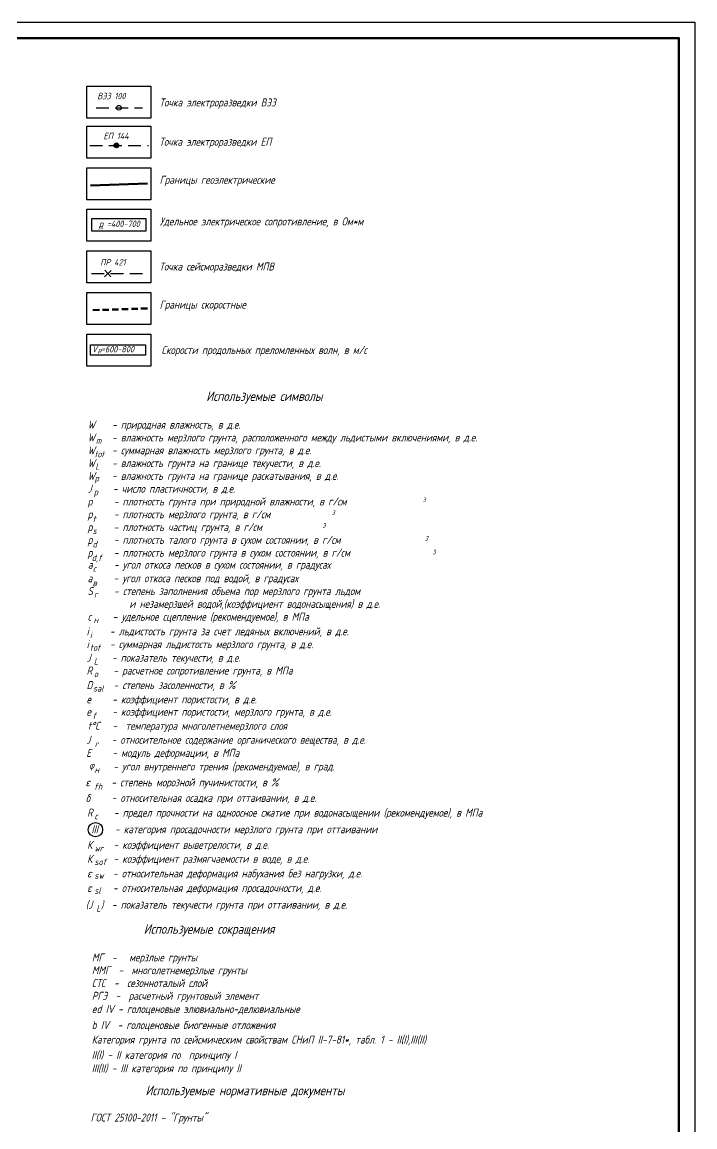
# Model space of a CAD drawing. Extents: x 0 to 841, y 0 to 683.
# Drawn here: x 630.8 to 841, y 337.7 to 682.9 of the extents above; entities that cross this region are included whole.
import ezdxf
from ezdxf.enums import TextEntityAlignment as Align

# ---------------------------------------------------------------- set-up
doc = ezdxf.new("R2010")
doc.units = 0
doc.linetypes.add('IZ_HIDDEN', pattern=[3, 2, -1])
doc.layers.add('ИИ_ОФОРМЛЕНИЕ_025', color=7, linetype='Continuous', lineweight=25)
doc.layers.add('ИИ_ТЕКСТ_025', color=7, linetype='Continuous', lineweight=25)
doc.styles.add('IzProf', font='romans.shx', dxfattribs={"width": 0.8, "oblique": 15, "height": 2})
doc.styles.add('VNIPISIMPLEXCUR', font='simplex.shx', dxfattribs={"width": 0.8, "oblique": 15})

# ---------------------------------------------------------------- blocks, each defined once
blk = doc.blocks.new('ИИ03А1Г')
at = {"color": 0, "linetype": 'Continuous', "lineweight": 25}
blk.add_lwpolyline([(0, 0), (0, 594), (841, 594), (841, 0)], close=True, dxfattribs=at)
at = {"color": 0, "linetype": 'Continuous', "lineweight": 50}
blk.add_lwpolyline([(20, 5), (20, 589), (836, 589), (836, 5)], close=True, dxfattribs=at)
at = {"color": 0, "linetype": 'Continuous', "style": 'VNIPISIMPLEXCUR', "oblique": 15, "width": 0.8, "flags": 8}
blk.add_attdef('FORMAT', text='', height=2.5, dxfattribs=at).set_placement((836, 1.25), align=Align.RIGHT)
blk = doc.blocks.new('ИИ22001')
at = {"color": 0, "linetype": 'Continuous'}
blk.add_circle((0, 0), 0.75, dxfattribs=at)
at = {"color": 0, "style": 'VNIPISIMPLEXCUR', "oblique": 15, "width": 0.8}
blk.add_attdef('NUMBER', (1.7, -1), '', height=2, dxfattribs=at)
blk = doc.blocks.new('ЕП')
h = blk.add_hatch(color=0)
h.dxf.hatch_style = 1
edge = h.paths.add_edge_path()
edge.add_arc((0, 0), 0.75, 0, 360)
at = {"color": 0, "linetype": 'Continuous', "lineweight": 25}
blk.add_circle((0, 0), 0.75, dxfattribs=at)
at = {"color": 0, "linetype": 'Continuous', "style": 'VNIPISIMPLEXCUR', "oblique": 15, "width": 0.8}
blk.add_attdef('NUMBER', (1.7, -1), '', height=2, dxfattribs=at)
blk = doc.blocks.new('ИИ22002')
at = {"color": 0, "linetype": 'Continuous', "lineweight": 25}
for points in [[(-1, 1), (1, -1)], [(-1, -1), (1, 1)]]:
    blk.add_lwpolyline(points, dxfattribs=at)
at = {"color": 0, "linetype": 'Continuous', "style": 'VNIPISIMPLEXCUR', "oblique": 15, "width": 0.8}
blk.add_attdef('NUMBER', (1.7, -1), '', height=2, dxfattribs=at)

msp = doc.modelspace()

# ---------------------------------------------------------------- linework, layer by layer
at = {"layer": 'ИИ_ТЕКСТ_025', "flags": 128}
for points in [[(651, 662.884), (671, 662.884), (671, 652.884), (651, 652.884)], [(651, 662.884), (671, 662.884), (671, 652.884), (651, 652.884)], [(651, 650.393), (671, 650.393), (671, 640.393), (651, 640.393)], [(651, 637.393), (671, 637.393), (671, 627.393), (651, 627.393)], [(651, 624.393), (671, 624.393), (671, 614.393), (651, 614.393)], [(652.576, 621.482), (669.464, 621.482), (669.464, 617.591), (652.576, 617.591)], [(651, 611.393), (671, 611.393), (671, 601.393), (651, 601.393)], [(651, 598.393), (671, 598.393), (671, 588.393), (651, 588.393)], [(651, 585.393), (671, 585.393), (671, 575.393), (651, 575.393)], [(652.098, 582.089), (669.291, 582.089), (669.291, 578.78), (652.098, 578.78)]]:
    msp.add_lwpolyline(points, close=True, dxfattribs=at)
at = {"layer": 'ИИ_ТЕКСТ_025', "linetype": 'IZ_HIDDEN', "lineweight": 25, "ltscale": 2, "flags": 128}
for points in [[(653.847, 656.115), (668.337, 656.115)], [(651.906, 644.354), (670.222, 644.354)], [(652.409, 604.29), (669.502, 604.29)]]:
    msp.add_lwpolyline(points, dxfattribs=at)
at = {"layer": 'ИИ_ТЕКСТ_025', "lineweight": 50, "flags": 128}
msp.add_lwpolyline([(669.887, 632.419), (652.123, 631.837)], dxfattribs=at)
at = {"layer": 'ИИ_ТЕКСТ_025', "linetype": 'IZ_HIDDEN', "lineweight": 50, "flags": 128}
msp.add_lwpolyline([(669.887, 593.419), (652.123, 592.837)], dxfattribs=at)
at = {"layer": 'ИИ_ТЕКСТ_025'}
msp.add_circle((653.68, 430.527), 2.241, dxfattribs=at)

# ---------------------------------------------------------------- block references
at = {"layer": 'ИИ_ОФОРМЛЕНИЕ_025'}
msp.add_blockref('ИИ03А1Г', (0, 88.884), dxfattribs=at)
at = {"layer": 'ИИ_ТЕКСТ_025'}
ref = msp.add_blockref('ИИ22001', (661.009, 656.115), dxfattribs=dict(at, rotation=5.022139599999996))
ref.add_attrib('NUMBER', 'ВЭЗ 100', (654.241, 658.782), dxfattribs={"layer": '0', "color": 0, "linetype": 'Continuous', "height": 2, "style": 'VNIPISIMPLEXCUR', "oblique": 15, "width": 0.8})
ref = msp.add_blockref('ЕП', (660.236, 644.354), dxfattribs=dict(at, rotation=121.1994112098996))
ref.add_attrib('NUMBER', 'ЕП 144', (656.162, 646.295), dxfattribs={"layer": '0', "color": 0, "linetype": 'Continuous', "height": 2, "rotation": 359.99997, "style": 'VNIPISIMPLEXCUR', "oblique": 15, "width": 0.8})
ref = msp.add_blockref('ИИ22002', (657.57, 604.29), dxfattribs=dict(at, rotation=177.7216764713314))
ref.add_attrib('NUMBER', 'ПР 421', (655.163, 606.834), dxfattribs={"layer": '0', "color": 0, "linetype": 'Continuous', "height": 2, "style": 'VNIPISIMPLEXCUR', "oblique": 15, "width": 0.8})

# ---------------------------------------------------------------- texts
at = {"layer": 'ИИ_ТЕКСТ_025', "style": 'VNIPISIMPLEXCUR', "oblique": 15, "width": 0.8}
for s, height, p in [('Точка электроразведки ВЭЗ', 2.5, (673.648, 656.531, -0.013)), ('Точка электроразведки ЕП', 2.5, (673.602, 644.254, -0.013)), ('Границы геоэлектрические', 2.5, (673.719, 632.357)), ('Удельное электрическое сопротивление, в Ом*м', 2.5, (673.719, 619.357)), ('Точка сейсморазведки МПВ', 2.5, (673.602, 605.254, -0.013)), ('Границы скоростные', 2.5, (673.719, 593.357)), ('V =600-800', 2, (652.525, 579.678)), ('p', 1.5, (654.446, 579.714)), ('Скорости продольных преломленных волн, в м/с ', 2.5, (674.304, 579.176)), ('Используемые символы', 3, (688.293, 564.506)), ('W    - природная влажность, в д.е.', 2.5, (651.216, 555.846)), ('W    - влажность мерзлого грунта, расположенного между льдистыми включениями, в д.е.', 2.5, (651.216, 551.846)), ('m', 2, (653.792, 551.089)), ('W    - суммарная влажность мерзлого грунта, в д.е.', 2.5, (651.216, 547.846)), ('W    - влажность грунта на границе текучести, в д.е.', 2.5, (651.216, 543.846)), ('tоt', 2, (653.39, 546.89)), ('W    - влажность грунта на границе раскатывания, в д.е.', 2.5, (651.216, 539.846)), ('L', 2, (653.614, 542.992)), ('p', 2, (653.391, 539.373)), ('J     - число пластичности, в д.е.', 2.5, (651.216, 535.846)), ('p', 2, (653.123, 535.032)), ('p     - плотность грунта при природной влажности, в г/см', 2.5, (651.216, 531.846)), ('3', 1.4, (755.881, 532.909)), ('p     - плотность мерзлого грунта, в г/см', 2.5, (651.216, 527.846)), ('t', 2, (652.809, 526.625)), ('3', 1.4, (727.527, 529.006)), ('p     - плотность частиц грунта, в г/см', 2.5, (651.216, 523.846)), ('3', 1.4, (724.604, 524.929)), ('p     - плотность талого грунта в сухом состоянии, в г/см', 2.5, (651.216, 519.846)), ('s', 2, (652.767, 522.909)), ('3', 1.4, (756.651, 520.871)), ('p     - плотность мерзлого грунта в сухом состоянии, в г/см', 2.5, (651.216, 515.846)), ('d', 2, (652.769, 518.746)), ('3', 1.4, (758.997, 516.597)), ('d,f', 2, (652.501, 514.501)), ('a     - угол откоса песков в сухом состоянии, в градусах', 2.5, (651.324, 512.082)), ('с', 2, (652.859, 511.101)), ('a     - угол откоса песков под водой, в градусах', 2.5, (651.216, 507.846)), ('в', 2, (652.769, 506.625)), ('S     - степень заполнения объема пор мерзлого грунта льдом', 2.5, (651.216, 503.846)), ('r', 2, (653.261, 503.129)), ('и незамерзшей водой,(коэффициент водонасыщения) в д.е.', 2.5, (664.262, 499.846)), ('c     - удельное сцепление (рекомендуемое), в МПа', 2.5, (651.178, 495.841)), ('i     - льдистость грунта за счет ледяных включений, в д.е.', 2.5, (650.901, 491.275)), ('н', 2, (653.087, 495.073)), ('i', 2, (651.952, 490.43)), ('i     - суммарная льдистость мерзлого грунта, в д.е.', 2.5, (650.901, 487.248)), ('tot', 2, (651.952, 486.404)), ('J     - показатель текучести, в д.е.', 2.5, (650.901, 483.004)), ('L', 2, (653.156, 482.103)), ('R     - расчетное сопротивление грунта, в МПа', 2.5, (650.901, 479.004)), ('D     - степень засоленности, в %', 2.5, (650.901, 474.472)), ('o', 2, (653.162, 478.187)), ('sal', 2, (652.919, 473.694)), ('е     - коэффициент пористости, в д.е.', 2.5, (650.901, 470.024)), ('е     - коэффициент пористости, мерзлого грунта, в д.е.', 2.5, (650.901, 466.139)), ('f', 2, (652.708, 465.107)), ('t%%dC   -  температура многолетнемерзлого слоя', 2.5, (651.268, 461.741)), ('J     - относительное содержание органического вещества, в д.е.', 2.5, (650.816, 457.384)), ('E     - модуль деформации, в МПа', 2.5, (650.816, 453.289)), ('r', 2, (653.476, 456.363)), ('н', 2, (653.383, 448.259)), ('     - угол внутреннего трения (рекомендуемое), в град.', 2.5, (652.581, 449.042)), ('ε     - степень морозной пучинистости, в %', 2.5, (650.57, 444.077)), ('fh', 2, (653.23, 443.056)), ('δ     - относительная осадка при оттаивании, в д.е.', 2.5, (650.57, 439.215)), ('R     - предел прочности на одноосное сжатие при водонасыщении (рекомендуемое), в МПа', 2.5, (651.069, 434.603)), ('c', 2, (653.33, 433.785)), ('III    - категория просадочности мерзлого грунта при оттаивании', 2.5, (652.425, 429.424)), ('К     - коэффициент выветрелости, в д.е.', 2.5, (651.069, 424.546)), ('wr', 2, (653.33, 423.742)), ('К     - коэффициент размягчаемости в воде, в д.е.', 2.5, (651.069, 420.181)), ('sof', 2, (653.33, 419.488)), ('ε     - относительная деформация набухания без нагрузки, д.е.', 2.5, (651.069, 415.627)), ('sw', 2, (653.33, 415.234)), ('ε     - относительная деформация просадочности, д.е.', 2.5, (651.069, 411.073)), ('sl', 2, (653.33, 410.508)), ('(J  )  - показатель текучести грунта при оттаивании, в д.е.', 2.5, (650.67, 405.861)), ('L', 2, (653.935, 404.96)), ('Используемые сокращения', 3, (668.754, 398)), ('МГ  -   мерзлые грунты', 2.5, (652.55, 389.369)), ('ММГ  -  многолетнемерзлые грунты', 2.5, (652.55, 385.369)), ('СТС  -  сезонноталый слой', 2.5, (652.55, 381.369)), ('РГЭ  -  расчетный грунтовый элемент', 2.5, (652.55, 377.369)), ('ed IV - голоценовые элювиально-делювиальные ', 2.5, (652.504, 373.244)), ('b IV  - голоценовые биогенные отложения', 2.5, (652.504, 368.244)), ('Категория грунта по сейсмическим свойствам СНиП II-7-81*, табл. 1 - II(I),III(II)', 2.5, (652.504, 363.694)), ('II(I) - II категория по  принципу I', 2.5, (652.504, 358.911)), ('III(II) - III категория по принципу II', 2.5, (652.504, 354.749)), ('Используемые нормативные документы', 3, (669.31, 347.548)), ('ГОСТ 25100-2011 - "Грунты"', 2.5, (652.159, 339.338))]:
    msp.add_text(s, height=height, dxfattribs=at).set_placement(p)
for s, height, p in [('уд', 1, (655.292, 618.786)), ('р =400-700', 2, (661.144, 619.843))]:
    msp.add_text(s, height=height, dxfattribs=at).set_placement(p, align=Align.MIDDLE_CENTER)
at = {"layer": 'ИИ_ТЕКСТ_025', "insert": (651.732, 451.544), "char_height": 2, "width": 5.8696, "attachment_point": 1, "style": 'IzProf'}
msp.add_mtext('{\\Fgreeks.shx;f}', dxfattribs=at)

doc.saveas('drawing.dxf')
